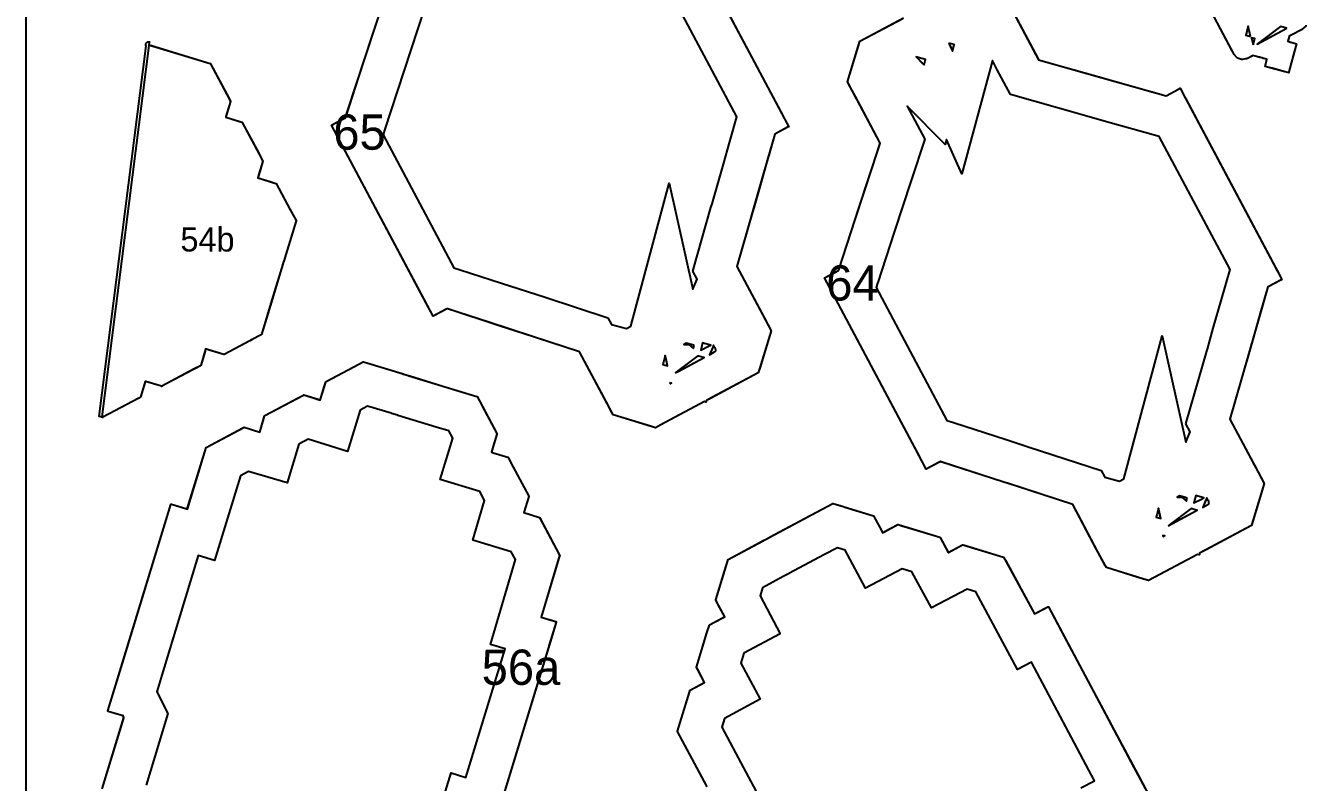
# Model space of a CAD drawing. Header units: millimetres. Extents: x 0 to 500, y 0 to 700.
# Drawn here: x 0 to 219.6, y 314.9 to 443.7 of the extents above; entities that cross this region are included whole.
import ezdxf
from ezdxf.enums import TextEntityAlignment as Align

# ---------------------------------------------------------------- set-up
doc = ezdxf.new("R2010")
doc.units = ezdxf.units.MM
for name, color, linetype in [('CORTE', 1, 'Continuous'), ('GRABADO', 5, 'Continuous'), ('HOJA', 8, 'Continuous')]:
    doc.layers.add(name, color=color, linetype=linetype)

msp = doc.modelspace()

# ---------------------------------------------------------------- linework, layer by layer
at = {"layer": 'CORTE'}
for points in [[(113.42, 457.55), (129.08, 428.16), (129.31, 427.73), (129.97, 426.49), (129.78, 426.39), (129.78, 426.39), (127.61, 425.23), (127.57, 425.21), (126.41, 421.14), (125.02, 416.28), (124, 412.7), (123.9, 412.36), (121.13, 402.68), (124.64, 396.1), (125.53, 394.43), (126.96, 391.75), (125.03, 385.39), (124.78, 384.58), (116.89, 380.38), (115.94, 379.87), (115.91, 379.75), (115.87, 379.6), (115.59, 379.68), (108.19, 375.74), (108.19, 375.74), (107.24, 375.23), (106.42, 375.48), (100.07, 377.42), (99.87, 377.79), (98.64, 380.1), (95.19, 386.57), (94.33, 388.19), (84.75, 391.29), (80.83, 392.56), (71.89, 395.46), (71.8, 395.49), (71.62, 395.4), (69.4, 394.21), (67.9, 397.02), (52.06, 426.75), (53, 427.25), (54.46, 428.03), (54.46, 428.03), (54.49, 428.12), (57.3, 436.72), (60.17, 445.51)], [(69.13, 450.37), (65.59, 439.56), (63.34, 432.67), (61.13, 425.92), (60.87, 425.11), (72.92, 402.48), (74.02, 402.13), (81.03, 399.86), (88.45, 397.45), (99.17, 393.98), (99.79, 392.83), (102.32, 392.15), (103.04, 392.53), (109.59, 416.86), (113.61, 398.81), (114.34, 400.54), (113.62, 401.89), (113.62, 401.89), (116.72, 412.73), (116.91, 413.37), (118.84, 420.13), (119.93, 423.95), (121.14, 428.18), (109.08, 450.8)], [(218.07, 443.78), (218.03, 443.63), (217.53, 443.17), (217.43, 443.07), (215.56, 442.08), (215.21, 441.9), (215.19, 441.8), (214.98, 441.04), (214.98, 441.03), (215.47, 440.89), (215.91, 440.78), (216.47, 440.63), (216.08, 439.16), (215.18, 435.82), (215.16, 435.77), (215.14, 435.68), (214.99, 435.72), (214.5, 435.85), (212.32, 436.44), (211.1, 436.76), (211.34, 437.66), (211.42, 437.97), (210.8, 438.13), (210.54, 438.2), (210.14, 438.31), (209.04, 438.61), (209.04, 438.61), (208.91, 438.53), (208.09, 438.1), (207.95, 438.07), (207.26, 437.91), (207.1, 437.95), (206.42, 438.16), (206.31, 438.28), (205.84, 438.79), (205.67, 439.11), (205.33, 439.73), (201.51, 446.9)], [(168.42, 445.58), (172.44, 438.04), (172.52, 437.89), (183.35, 434.83), (183.76, 434.71), (194.23, 431.75), (196.33, 432.87), (196.63, 433.03), (197.56, 431.29), (197.56, 431.29), (197.58, 431.24), (212.89, 402.51), (213.17, 401.99), (213.97, 400.49), (213.75, 400.37), (213.75, 400.37), (211.63, 399.24), (211.57, 399.21), (210.15, 394.25), (208.47, 388.34), (208.35, 387.96), (208.34, 387.92), (205.13, 376.68), (209.2, 369.04), (209.3, 368.86), (210.96, 365.75), (209.06, 359.52), (208.78, 358.58), (201.05, 354.46), (199.94, 353.87), (199.91, 353.76), (199.87, 353.6), (199.59, 353.68), (199.59, 353.68), (192.33, 349.82), (191.24, 349.23), (190.29, 349.52), (184.07, 351.42), (183.84, 351.85), (182.41, 354.53), (178.41, 362.04), (178.33, 362.19), (167.21, 365.79), (166.78, 365.93), (155.91, 369.45), (155.8, 369.49), (155.58, 369.38), (153.4, 368.21), (151.58, 371.62), (136.06, 400.75), (137.18, 401.35), (138.46, 402.03), (138.46, 402.04), (138.5, 402.15), (141.92, 412.61), (145.41, 423.28), (145.55, 423.71), (141.62, 431.08), (141.53, 431.26), (140.2, 433.75), (139.98, 434.15), (141.81, 440.14), (142.08, 441.05), (149.38, 444.94)], [(13, 313.77), (16.62, 325.64), (16.71, 325.92), (16.58, 326.18), (15.97, 326.36), (14.05, 326.95), (14.04, 326.95), (14.03, 326.95), (14.03, 326.96), (14.02, 326.96), (14.02, 326.97), (14.01, 326.97), (14.01, 326.98), (14, 326.98), (14, 326.99), (14, 327), (13.99, 327.01), (13.99, 327.02), (14, 327.03), (16.66, 335.79), (24.7, 362.17), (24.7, 362.17), (24.71, 362.18), (24.71, 362.19), (24.72, 362.19), (24.72, 362.2), (24.73, 362.2), (24.73, 362.21), (24.74, 362.21), (24.75, 362.21), (24.75, 362.22), (24.76, 362.22), (24.77, 362.22), (24.77, 362.22), (24.78, 362.22), (24.79, 362.22), (24.8, 362.22), (27.29, 361.46), (27.52, 361.39), (27.57, 361.58), (30.7, 371.85), (30.71, 371.86), (30.71, 371.86), (30.71, 371.87), (30.71, 371.87), (30.72, 371.88), (30.73, 371.89), (30.74, 371.89), (36.97, 375.21), (37.14, 375.3), (37.14, 375.3), (37.15, 375.31), (37.16, 375.31), (37.17, 375.31), (37.18, 375.31), (37.19, 375.31), (37.19, 375.31), (39.85, 374.5), (40.55, 376.8), (40.69, 377.26), (40.69, 377.26), (40.7, 377.27), (40.7, 377.28), (40.71, 377.29), (40.72, 377.3), (40.72, 377.3), (40.73, 377.3), (46.25, 380.24), (47.31, 380.81), (47.31, 380.81), (47.32, 380.81), (47.33, 380.82), (47.34, 380.82), (47.34, 380.82), (47.35, 380.82), (47.36, 380.82), (49.78, 380.08), (50.17, 379.96), (50.85, 382.2), (51.11, 383.05), (51.11, 383.06), (51.11, 383.07), (51.12, 383.07), (51.13, 383.08), (51.14, 383.09), (51.14, 383.09), (51.14, 383.1), (55.75, 385.55), (57.45, 386.46), (57.46, 386.46), (57.47, 386.47), (57.48, 386.47), (57.5, 386.47), (57.51, 386.47), (57.51, 386.46), (64.11, 384.45), (64.17, 384.43), (65.17, 384.13), (65.25, 384.1), (71.62, 382.16), (76.84, 380.57), (76.85, 380.57), (76.86, 380.57), (76.86, 380.56), (76.87, 380.56), (76.88, 380.55), (76.88, 380.55), (76.89, 380.54), (77.67, 379.07), (77.8, 378.83), (80.25, 374.23), (80.25, 374.22), (80.26, 374.21), (80.26, 374.2), (80.26, 374.19), (80.26, 374.18), (80.26, 374.18), (80.26, 374.17), (79.45, 371.51), (79.31, 371.08), (79.51, 371.02), (79.64, 370.98), (82.11, 370.22), (82.12, 370.22), (82.13, 370.22), (82.13, 370.21), (82.14, 370.21), (82.15, 370.2), (82.15, 370.2), (82.16, 370.19), (82.16, 370.19), (82.56, 369.43), (82.57, 369.42), (82.65, 369.26), (85.67, 363.61), (85.67, 363.6), (85.67, 363.59), (85.67, 363.58), (85.67, 363.58), (85.68, 363.57), (85.67, 363.56), (85.67, 363.56), (85.67, 363.55), (84.83, 360.79), (87.49, 359.98), (87.49, 359.98), (87.5, 359.97), (87.51, 359.97), (87.51, 359.97), (87.52, 359.96), (87.52, 359.95), (87.53, 359.95), (87.53, 359.94), (87.6, 359.81), (87.6, 359.81), (90.94, 353.55), (90.94, 353.55), (90.94, 353.54), (90.94, 353.53), (90.95, 353.52), (90.95, 353.52), (90.95, 353.51), (90.95, 353.5), (90.95, 353.5), (90.95, 353.49), (90.94, 353.47), (90.92, 353.4), (90.91, 353.36), (90.87, 353.23), (87.82, 343.01), (89.69, 342.44), (90.31, 342.25), (90.31, 342.25), (90.32, 342.25), (90.33, 342.24), (90.33, 342.24), (90.34, 342.23), (90.34, 342.23), (90.35, 342.22), (90.35, 342.22), (90.35, 342.21), (90.36, 342.2), (90.36, 342.19), (90.36, 342.19), (90.36, 342.18), (90.36, 342.17), (90.36, 342.17), (90.36, 342.16), (89.02, 337.78), (88.98, 337.64), (81.21, 312.16)], [(67.38, 300.13), (72.45, 316.47), (74.97, 315.7), (81.64, 337.57), (79.14, 338.34), (83.41, 352.78), (82.69, 354.12), (76.14, 356.12), (78.14, 362.85), (77.33, 364.36), (70.58, 366.42), (72.72, 373.47), (72.72, 373.47), (72.06, 374.71), (69.92, 375.36), (63.4, 377.35), (63.32, 377.38), (62.3, 377.69), (62.24, 377.71), (58.2, 378.92), (56.96, 378.25), (54.82, 371.22), (48.08, 373.28), (46.54, 372.46), (44.53, 365.83), (37.91, 367.77), (36.56, 367.05), (32.17, 352.65), (29.38, 353.5), (23.17, 333.13), (22.33, 330.29), (24.22, 326.59), (20.52, 314.38)], [(115.96, 314.3), (111.03, 323.54), (111.03, 323.55), (111.03, 323.55), (111.03, 323.56), (111.02, 323.56), (111.02, 323.57), (111.03, 323.59), (111.03, 323.59), (113.04, 330.19), (113.14, 330.53), (113.14, 330.54), (113.15, 330.55), (113.15, 330.55), (113.16, 330.56), (113.17, 330.57), (113.17, 330.57), (113.18, 330.57), (115.57, 331.85), (115.63, 331.88), (114.52, 333.95), (114.27, 334.43), (114.27, 334.43), (114.26, 334.44), (114.26, 334.45), (114.26, 334.46), (114.26, 334.47), (114.26, 334.48), (114.26, 334.48), (116.04, 340.32), (116.44, 341.62), (116.44, 341.62), (116.44, 341.63), (116.45, 341.64), (116.45, 341.64), (116.46, 341.65), (116.46, 341.65), (116.47, 341.66), (118.64, 342.82), (119.06, 343.04), (117.99, 345.05), (117.54, 345.89), (117.54, 345.9), (117.53, 345.91), (117.53, 345.91), (117.53, 345.93), (117.53, 345.94), (117.53, 345.94), (117.53, 345.95), (119.02, 350.82), (119.62, 352.79), (119.62, 352.8), (119.63, 352.8), (119.63, 352.81), (119.64, 352.82), (119.65, 352.83), (119.65, 352.83), (125.59, 356), (125.65, 356.03), (126.55, 356.51), (126.62, 356.54), (132.35, 359.6), (137.49, 362.33), (137.5, 362.34), (137.5, 362.34), (137.51, 362.34), (137.52, 362.34), (137.53, 362.34), (137.53, 362.34), (137.54, 362.34), (139.24, 361.83), (139.52, 361.74), (144.39, 360.26), (144.39, 360.26), (144.4, 360.25), (144.41, 360.24), (144.42, 360.24), (144.42, 360.23), (144.43, 360.23), (144.43, 360.22), (145.7, 357.83), (145.95, 357.37), (146.16, 357.48), (146.3, 357.55), (148.53, 358.74), (148.54, 358.75), (148.55, 358.75), (148.56, 358.75), (148.56, 358.75), (148.57, 358.75), (148.58, 358.75), (148.59, 358.75), (148.59, 358.75), (149.51, 358.47), (149.53, 358.46), (149.72, 358.41), (155.73, 356.58), (155.73, 356.58), (155.74, 356.57), (155.75, 356.57), (155.75, 356.56), (155.76, 356.56), (155.76, 356.55), (155.76, 356.55), (155.77, 356.54), (157.1, 354.04), (157.13, 353.99), (157.17, 354.01), (159.58, 355.3), (159.58, 355.3), (159.59, 355.3), (159.6, 355.31), (159.6, 355.31), (159.61, 355.31), (159.62, 355.31), (159.63, 355.31), (159.63, 355.3), (159.91, 355.22), (159.91, 355.22), (166.55, 353.2), (166.57, 353.19), (166.57, 353.19), (166.58, 353.19), (166.59, 353.18), (166.59, 353.18), (166.6, 353.17), (166.6, 353.17), (166.61, 353.16), (166.61, 353.16), (166.63, 353.12), (166.69, 353), (166.74, 352.92), (166.86, 352.7), (171.81, 343.54), (173.49, 344.43), (174.11, 344.76), (174.11, 344.76), (174.12, 344.76), (174.13, 344.77), (174.13, 344.77), (174.14, 344.77), (174.15, 344.77), (174.16, 344.77), (174.16, 344.76), (174.17, 344.76), (174.18, 344.76), (174.18, 344.75), (174.19, 344.75), (174.2, 344.75), (174.2, 344.74), (174.2, 344.73), (174.21, 344.73), (176.52, 340.39), (176.59, 340.25), (188.77, 317.39), (189.5, 316.03), (191.48, 312.32)], [(179.71, 313.9), (182.04, 315.14), (171.29, 335.32), (168.96, 334.09), (161.81, 347.32), (160.34, 347.77), (154.29, 344.55), (150.94, 350.72), (149.3, 351.22), (143.06, 347.9), (139.6, 354.4), (138.25, 354.81), (135.96, 353.59), (130.09, 350.46), (130.02, 350.42), (129.04, 349.9), (125.48, 347.99), (125.07, 346.64), (128.53, 340.15), (122.3, 336.84), (121.8, 335.17), (125.07, 329.04), (119.01, 325.75), (118.57, 324.28), (122.28, 317.31), (125.64, 311)]]:
    msp.add_lwpolyline(points, dxfattribs=at)
for points in [[(208.6, 441.85), (208.21, 443.59), (207.8, 442.07), (208.6, 441.85)], [(209.07, 440.42), (209.35, 441.49), (208.8, 441.64), (209.07, 440.42)], [(214.8, 443.25), (213.75, 443.53), (209.77, 440.57), (214.8, 443.25)], [(21, 440.33), (20.94, 440.45), (21.09, 440.4), (21.09, 440.4), (21.1, 440.4), (21.65, 440.23), (31.42, 437.26), (31.42, 437.25), (31.43, 437.25), (31.43, 437.25), (31.44, 437.24), (31.45, 437.24), (31.46, 437.23), (31.46, 437.22), (34.62, 431.29), (34.87, 430.82), (34.87, 430.82), (34.87, 430.81), (34.88, 430.8), (34.88, 430.79), (34.88, 430.78), (34.87, 430.77), (34.87, 430.77), (34.1, 428.24), (34.06, 428.11), (36.25, 427.44), (36.82, 427.27), (36.83, 427.27), (36.84, 427.26), (36.85, 427.26), (36.86, 427.25), (36.86, 427.24), (36.87, 427.24), (36.87, 427.23), (39.67, 421.98), (40.38, 420.65), (40.38, 420.65), (40.38, 420.64), (40.38, 420.63), (40.38, 420.62), (40.38, 420.62), (40.38, 420.61), (40.38, 420.6), (39.68, 418.3), (39.53, 417.79), (41.65, 417.15), (42.62, 416.85), (42.62, 416.85), (42.63, 416.84), (42.64, 416.84), (42.65, 416.83), (42.66, 416.82), (42.66, 416.82), (42.66, 416.82), (45, 412.43), (46.03, 410.5), (46.03, 410.5), (46.03, 410.49), (46.03, 410.48), (46.03, 410.46), (46.03, 410.45), (46.03, 410.45), (44.12, 404.17), (44.1, 404.11), (43.81, 403.16), (43.79, 403.08), (41.94, 397.03), (40.14, 391.12), (40.14, 391.11), (40.13, 391.1), (40.13, 391.1), (40.13, 391.09), (40.12, 391.08), (40.11, 391.08), (40.11, 391.07), (38.45, 390.19), (38.17, 390.04), (33.79, 387.71), (33.79, 387.71), (33.78, 387.7), (33.77, 387.7), (33.76, 387.7), (33.75, 387.7), (33.74, 387.7), (33.74, 387.7), (31.21, 388.47), (30.64, 388.65), (30.56, 388.38), (30.51, 388.22), (29.79, 385.84), (29.79, 385.84), (29.78, 385.83), (29.78, 385.82), (29.78, 385.82), (29.77, 385.81), (29.76, 385.8), (29.76, 385.8), (29.76, 385.8), (28.81, 385.3), (28.79, 385.28), (28.59, 385.18), (23.17, 382.29), (23.17, 382.29), (23.16, 382.29), (23.15, 382.29), (23.15, 382.28), (23.14, 382.28), (23.13, 382.28), (23.13, 382.29), (23.12, 382.29), (20.46, 383.1), (20.36, 383.13), (20.33, 383.03), (19.55, 380.47), (19.54, 380.47), (19.54, 380.46), (19.54, 380.45), (19.53, 380.45), (19.53, 380.44), (19.52, 380.44), (19.51, 380.43), (19.51, 380.43), (19.13, 380.23), (19.13, 380.23), (13.13, 377.03), (13.11, 377.02), (13.11, 377.02), (13.1, 377.01), (13.09, 377.01), (13.09, 377.01), (13.08, 377.01), (13.07, 377.01), (13.06, 377.01), (13.05, 377.02), (13.04, 377.02), (13.03, 377.03), (13.03, 377.03), (13.02, 377.03), (13.02, 377.04), (13.02, 377.04), (13.01, 377.05), (13.01, 377.06), (13.01, 377.07), (13, 377.08), (13, 377.08), (13, 377.09), (13, 377.09), (21, 440.33)], [(157.24, 440.73), (157.66, 439.79), (157.84, 439.38), (158.06, 440.19), (158.14, 440.49), (157.24, 440.73)], [(197.62, 375.89), (201.17, 388.28), (201.27, 388.63), (202.29, 392.2), (203.68, 397.06), (205.14, 402.18), (193.08, 424.8), (183.71, 427.45), (179.94, 428.52), (167.74, 431.97), (165.49, 436.19), (164.65, 437.77), (159.45, 418.46), (156.86, 424.32), (156.63, 423.46), (150.13, 430), (153.13, 424.37), (150.83, 417.33), (147.95, 408.55), (145.14, 399.95), (145.11, 399.86), (144.87, 399.11), (156.92, 376.48), (158.05, 376.12), (166.99, 373.22), (170.91, 371.95), (183.17, 367.98), (183.79, 366.83), (186.32, 366.15), (187.04, 366.53), (193.59, 390.86), (197.61, 372.81), (198.34, 374.54), (197.62, 375.89)], [(153.21, 437.69), (153.27, 437.94), (152.65, 438.11), (152.39, 438.17), (151.68, 438.37), (152.77, 437.27), (153.03, 437.02), (153.21, 437.69)], [(113.85, 389.27), (113.55, 389.35), (112.5, 389.64), (112.11, 389.43), (112.95, 389.42), (113.71, 388.76), (113.73, 388.82), (113.85, 389.27)], [(115.63, 389.59), (115.3, 389.68), (115.03, 388.68), (114.97, 388.47), (116.27, 389.1), (116.69, 389.31), (115.63, 389.59)], [(117.01, 388.94), (116.48, 387.68), (116.56, 387.73), (117.34, 388.15), (117.39, 388.19), (117.54, 388.32), (117.54, 388.34), (117.56, 388.4), (117.55, 388.46), (117.5, 388.66), (117.4, 388.85), (117.16, 389.29), (117.01, 388.94)], [(109.09, 386.85), (108.94, 387.52), (108.64, 386.41), (108.53, 385.99), (109.33, 385.78), (109.09, 386.85)], [(110.62, 384.56), (111.31, 384.93), (115.53, 387.18), (115.22, 387.26), (114.49, 387.46), (110.62, 384.56)], [(109.68, 382.91), (109.8, 382.71), (109.85, 382.74), (110.01, 382.83), (109.68, 382.91)], [(197.85, 363.27), (197.54, 363.36), (196.5, 363.64), (196.11, 363.43), (196.95, 363.42), (197.71, 362.76), (197.73, 362.83), (197.85, 363.27)], [(199.65, 363.59), (199.3, 363.68), (199.03, 362.69), (198.97, 362.47), (200.25, 363.09), (200.69, 363.31), (199.65, 363.59)], [(201, 362.92), (200.48, 361.68), (200.58, 361.74), (201.34, 362.15), (201.39, 362.19), (201.54, 362.32), (201.54, 362.34), (201.56, 362.4), (201.55, 362.46), (201.5, 362.66), (201.39, 362.86), (201.16, 363.29), (201, 362.92)], [(193.1, 360.8), (192.94, 361.52), (192.65, 360.43), (192.53, 359.99), (193.33, 359.78), (193.1, 360.8)], [(194.62, 358.56), (195.38, 358.97), (199.53, 361.18), (199.2, 361.27), (198.49, 361.46), (194.62, 358.56)], [(194, 356.83), (193.68, 356.91), (193.8, 356.71), (193.85, 356.74), (194.01, 356.83), (194, 356.83)]]:
    msp.add_lwpolyline(points, close=True, dxfattribs=at)
at = {"layer": 'GRABADO'}
for points in [[(113.26, 457.85), (129.26, 427.82), (129.44, 427.48), (129.97, 426.49), (129.8, 426.4), (129.8, 426.4), (127.6, 425.23), (127.57, 425.21), (126.66, 422.02), (125.57, 418.21), (123.64, 411.45), (123.45, 410.8), (121.13, 402.68), (124.07, 397.16), (125.76, 394.01), (126.96, 391.75), (124.99, 385.27), (124.78, 384.58), (116.74, 380.29), (115.94, 379.87), (115.91, 379.75), (115.87, 379.6), (115.59, 379.68), (108.04, 375.66), (108.04, 375.66), (107.24, 375.23), (106.55, 375.44), (100.07, 377.42), (99.9, 377.73), (98.86, 379.68), (95.97, 385.11), (94.33, 388.19), (86.29, 390.79), (78.88, 393.2), (71.86, 395.47), (71.8, 395.49), (71.67, 395.42), (69.4, 394.21), (68.22, 396.43), (52.06, 426.75), (52.81, 427.15), (54.46, 428.03), (54.48, 428.1), (56.69, 434.84), (58.94, 441.73), (61.55, 449.71)], [(168.21, 445.98), (171.67, 439.48), (172.52, 437.89), (181.84, 435.25), (185.62, 434.19), (194.23, 431.75), (196.37, 432.89), (196.63, 433.03), (197.4, 431.59), (197.42, 431.55), (213.08, 402.16), (213.31, 401.73), (213.97, 400.49), (213.78, 400.39), (213.78, 400.39), (211.61, 399.23), (211.57, 399.21), (210.41, 395.14), (209.02, 390.28), (208, 386.7), (207.9, 386.36), (205.13, 376.68), (208.64, 370.1), (209.53, 368.43), (210.96, 365.75), (209.03, 359.39), (208.78, 358.58), (200.89, 354.38), (199.94, 353.87), (199.91, 353.75), (199.87, 353.6), (199.59, 353.68), (192.19, 349.74), (192.19, 349.74), (191.24, 349.23), (190.42, 349.48), (184.07, 351.42), (183.87, 351.79), (182.64, 354.1), (179.19, 360.57), (178.33, 362.19), (168.75, 365.29), (164.83, 366.56), (155.89, 369.46), (155.8, 369.49), (155.62, 369.4), (153.4, 368.21), (151.9, 371.02), (136.06, 400.75), (137, 401.25), (138.46, 402.03), (138.46, 402.03), (138.49, 402.12), (141.3, 410.72), (144.17, 419.51), (145.55, 423.71), (142.16, 430.06), (141.31, 431.65), (140.17, 433.8), (139.98, 434.15), (141.84, 440.27), (142.08, 441.05), (149.53, 445.02)], [(218.06, 443.74), (218.03, 443.63), (217.5, 443.14), (217.43, 443.07), (215.43, 442.01), (215.21, 441.9), (215.2, 441.85), (214.98, 441.03), (214.98, 441.03), (215.41, 440.91), (215.87, 440.79), (216.47, 440.63), (216.14, 439.39), (215.17, 435.81), (215.16, 435.76), (215.14, 435.68), (215, 435.71), (214.48, 435.85), (212.14, 436.48), (211.1, 436.76), (211.36, 437.72), (211.42, 437.97), (210.75, 438.15), (210.54, 438.2), (210.22, 438.29), (209.04, 438.61), (208.96, 438.56), (208.09, 438.1), (208, 438.08), (208, 438.08), (207.26, 437.91), (207.15, 437.94), (206.42, 438.16), (206.35, 438.24), (205.84, 438.79), (205.72, 439), (205.51, 439.4), (203.05, 444.01)], [(13, 313.77), (16.71, 325.92), (16.58, 326.18), (16.02, 326.35), (14.05, 326.95), (14.04, 326.95), (14.03, 326.95), (14.03, 326.96), (14.02, 326.96), (14.02, 326.97), (14.01, 326.97), (14.01, 326.98), (14, 326.98), (14, 326.99), (14, 327), (13.99, 327.01), (13.99, 327.02), (14, 327.03), (16.47, 335.15), (24.7, 362.17), (24.7, 362.17), (24.71, 362.18), (24.71, 362.19), (24.72, 362.19), (24.72, 362.2), (24.73, 362.2), (24.73, 362.21), (24.74, 362.21), (24.75, 362.21), (24.75, 362.22), (24.76, 362.22), (24.77, 362.22), (24.77, 362.22), (24.78, 362.22), (24.79, 362.22), (24.8, 362.22), (27.35, 361.44), (27.52, 361.39), (30.7, 371.85), (30.71, 371.86), (30.71, 371.86), (30.71, 371.87), (30.71, 371.87), (30.72, 371.88), (30.73, 371.89), (30.74, 371.89), (37.13, 375.3), (37.14, 375.3), (37.14, 375.3), (37.15, 375.31), (37.16, 375.31), (37.17, 375.31), (37.18, 375.31), (37.19, 375.31), (37.19, 375.31), (39.85, 374.5), (40.57, 376.86), (40.69, 377.26), (40.69, 377.26), (40.7, 377.27), (40.7, 377.28), (40.71, 377.29), (40.72, 377.3), (40.72, 377.3), (40.73, 377.3), (46.38, 380.32), (47.31, 380.81), (47.31, 380.81), (47.32, 380.81), (47.33, 380.82), (47.34, 380.82), (47.34, 380.82), (47.35, 380.82), (47.36, 380.82), (49.83, 380.06), (50.17, 379.96), (50.87, 382.25), (51.11, 383.05), (51.11, 383.06), (51.11, 383.07), (51.12, 383.07), (51.13, 383.08), (51.14, 383.09), (51.14, 383.09), (51.14, 383.1), (55.86, 385.61), (57.45, 386.46), (57.46, 386.46), (57.47, 386.47), (57.48, 386.47), (57.5, 386.47), (57.51, 386.47), (57.51, 386.46), (64.27, 384.4), (64.34, 384.38), (65.36, 384.07), (65.44, 384.05), (71.96, 382.06), (76.84, 380.57), (76.85, 380.57), (76.86, 380.57), (76.86, 380.56), (76.87, 380.56), (76.88, 380.55), (76.88, 380.55), (76.89, 380.54), (77.62, 379.17), (77.74, 378.94), (80.25, 374.23), (80.25, 374.22), (80.26, 374.21), (80.26, 374.2), (80.26, 374.19), (80.26, 374.18), (80.26, 374.18), (80.26, 374.17), (79.43, 371.45), (79.31, 371.08), (79.48, 371.03), (79.59, 370.99), (82.11, 370.22), (82.12, 370.22), (82.13, 370.22), (82.13, 370.21), (82.14, 370.21), (82.15, 370.2), (82.15, 370.2), (82.16, 370.19), (82.16, 370.19), (82.51, 369.53), (82.52, 369.51), (82.59, 369.38), (85.67, 363.61), (85.67, 363.6), (85.67, 363.59), (85.67, 363.58), (85.67, 363.58), (85.68, 363.57), (85.67, 363.56), (85.67, 363.56), (85.67, 363.55), (84.83, 360.79), (87.49, 359.98), (87.49, 359.98), (87.49, 359.98), (87.5, 359.97), (87.51, 359.97), (87.51, 359.97), (87.52, 359.96), (87.52, 359.95), (87.53, 359.95), (87.53, 359.94), (87.53, 359.94), (90.94, 353.55), (90.94, 353.55), (90.94, 353.54), (90.94, 353.54), (90.94, 353.54), (90.94, 353.53), (90.95, 353.53), (90.95, 353.52), (90.95, 353.52), (90.95, 353.52), (90.95, 353.51), (90.95, 353.51), (90.95, 353.51), (90.95, 353.51), (90.95, 353.5), (90.95, 353.5), (90.95, 353.5), (90.95, 353.5), (90.95, 353.5), (90.95, 353.49), (90.94, 353.49), (90.94, 353.48), (90.94, 353.48), (90.94, 353.47), (87.82, 343.01), (89.73, 342.43), (90.31, 342.25), (90.31, 342.25), (90.32, 342.25), (90.33, 342.24), (90.33, 342.24), (90.34, 342.23), (90.34, 342.23), (90.35, 342.22), (90.35, 342.22), (90.35, 342.21), (90.36, 342.2), (90.36, 342.19), (90.36, 342.19), (90.36, 342.18), (90.36, 342.17), (90.36, 342.17), (90.36, 342.16), (89.12, 338.1), (89.08, 337.97), (81.1, 311.78)], [(116.08, 314.07), (111.03, 323.54), (111.03, 323.55), (111.03, 323.55), (111.03, 323.56), (111.02, 323.56), (111.02, 323.57), (111.03, 323.59), (111.03, 323.59), (113.09, 330.36), (113.14, 330.53), (113.14, 330.54), (113.15, 330.55), (113.15, 330.55), (113.16, 330.56), (113.17, 330.57), (113.17, 330.57), (113.18, 330.57), (115.63, 331.88), (114.49, 334.01), (114.27, 334.43), (114.27, 334.43), (114.26, 334.44), (114.26, 334.45), (114.26, 334.46), (114.26, 334.47), (114.26, 334.48), (114.26, 334.48), (116.09, 340.47), (116.44, 341.62), (116.44, 341.62), (116.44, 341.63), (116.45, 341.64), (116.45, 341.64), (116.46, 341.65), (116.46, 341.65), (116.47, 341.66), (118.7, 342.85), (119.06, 343.04), (117.96, 345.1), (117.54, 345.89), (117.54, 345.9), (117.53, 345.91), (117.53, 345.91), (117.53, 345.93), (117.53, 345.94), (117.53, 345.94), (117.53, 345.95), (119.05, 350.94), (119.62, 352.79), (119.62, 352.8), (119.63, 352.8), (119.63, 352.81), (119.64, 352.82), (119.65, 352.83), (119.65, 352.83), (125.74, 356.07), (125.8, 356.11), (126.72, 356.6), (126.8, 356.64), (132.67, 359.77), (137.49, 362.33), (137.5, 362.34), (137.5, 362.34), (137.51, 362.34), (137.52, 362.34), (137.53, 362.34), (137.53, 362.34), (137.54, 362.34), (139.13, 361.86), (139.4, 361.78), (144.39, 360.26), (144.39, 360.26), (144.4, 360.25), (144.41, 360.24), (144.42, 360.24), (144.42, 360.23), (144.43, 360.23), (144.43, 360.22), (145.74, 357.77), (145.95, 357.37), (146.13, 357.46), (146.25, 357.53), (148.53, 358.74), (148.54, 358.75), (148.55, 358.75), (148.56, 358.75), (148.56, 358.75), (148.57, 358.75), (148.58, 358.75), (148.59, 358.75), (148.59, 358.75), (149.41, 358.5), (149.43, 358.5), (149.6, 358.44), (155.73, 356.58), (155.73, 356.58), (155.74, 356.57), (155.75, 356.57), (155.75, 356.56), (155.76, 356.56), (155.76, 356.55), (155.76, 356.55), (155.77, 356.54), (157.13, 353.99), (159.58, 355.3), (159.58, 355.3), (159.58, 355.3), (159.59, 355.3), (159.6, 355.31), (159.6, 355.31), (159.61, 355.31), (159.62, 355.31), (159.63, 355.31), (159.63, 355.3), (159.78, 355.26), (159.78, 355.26), (166.56, 353.19), (166.57, 353.19), (166.57, 353.19), (166.57, 353.19), (166.58, 353.19), (166.58, 353.19), (166.59, 353.18), (166.59, 353.18), (166.59, 353.18), (166.59, 353.18), (166.59, 353.18), (166.6, 353.17), (166.6, 353.17), (166.6, 353.17), (166.6, 353.17), (166.6, 353.17), (166.6, 353.17), (166.6, 353.17), (166.6, 353.17), (166.61, 353.16), (166.61, 353.15), (166.62, 353.14), (166.65, 353.08), (166.68, 353.03), (166.74, 352.92), (171.81, 343.54), (173.54, 344.45), (174.11, 344.76), (174.11, 344.76), (174.12, 344.76), (174.13, 344.77), (174.13, 344.77), (174.14, 344.77), (174.15, 344.77), (174.16, 344.77), (174.16, 344.76), (174.17, 344.76), (174.18, 344.76), (174.18, 344.75), (174.19, 344.75), (174.2, 344.75), (174.2, 344.74), (174.2, 344.73), (174.21, 344.73), (176.36, 340.68), (176.43, 340.56), (188.96, 317.05), (189.63, 315.78), (191.48, 312.32)]]:
    msp.add_lwpolyline(points, dxfattribs=at)
for points in [[(208.6, 441.85), (208.21, 443.59), (207.8, 442.07), (208.6, 441.85)], [(209.07, 440.42), (209.35, 441.49), (208.8, 441.64), (209.07, 440.42)], [(214.8, 443.25), (213.75, 443.53), (209.83, 440.6), (214.8, 443.25)], [(31.42, 437.26), (31.42, 437.25), (31.43, 437.25), (31.43, 437.25), (31.44, 437.24), (31.45, 437.24), (31.46, 437.23), (31.46, 437.22), (34.7, 431.14), (34.87, 430.82), (34.87, 430.82), (34.87, 430.81), (34.88, 430.8), (34.88, 430.79), (34.88, 430.78), (34.87, 430.77), (34.87, 430.77), (34.08, 428.17), (34.06, 428.11), (36.31, 427.43), (36.82, 427.27), (36.83, 427.27), (36.84, 427.26), (36.85, 427.26), (36.86, 427.25), (36.86, 427.24), (36.87, 427.24), (36.87, 427.23), (39.74, 421.84), (40.38, 420.65), (40.38, 420.65), (40.38, 420.64), (40.38, 420.63), (40.38, 420.62), (40.38, 420.62), (40.38, 420.61), (40.38, 420.6), (39.66, 418.24), (39.53, 417.79), (41.71, 417.13), (42.62, 416.85), (42.62, 416.85), (42.63, 416.84), (42.64, 416.84), (42.65, 416.83), (42.66, 416.82), (42.66, 416.82), (42.66, 416.82), (45.06, 412.32), (46.03, 410.5), (46.03, 410.5), (46.03, 410.49), (46.03, 410.48), (46.03, 410.46), (46.03, 410.45), (46.03, 410.45), (44.07, 404.01), (44.05, 403.95), (43.75, 402.97), (43.73, 402.9), (41.84, 396.68), (40.14, 391.12), (40.14, 391.11), (40.13, 391.1), (40.13, 391.1), (40.13, 391.09), (40.12, 391.08), (40.11, 391.08), (40.11, 391.07), (38.55, 390.24), (38.29, 390.1), (33.79, 387.71), (33.79, 387.71), (33.78, 387.7), (33.77, 387.7), (33.76, 387.7), (33.75, 387.7), (33.74, 387.7), (33.74, 387.7), (31.15, 388.49), (30.64, 388.65), (30.57, 388.41), (30.53, 388.27), (29.79, 385.84), (29.79, 385.84), (29.78, 385.83), (29.78, 385.82), (29.78, 385.82), (29.77, 385.81), (29.76, 385.8), (29.76, 385.8), (29.76, 385.8), (28.9, 385.35), (28.89, 385.34), (28.71, 385.24), (23.17, 382.29), (23.17, 382.29), (23.16, 382.29), (23.15, 382.29), (23.15, 382.28), (23.14, 382.28), (23.13, 382.28), (23.13, 382.29), (23.12, 382.29), (20.4, 383.11), (20.36, 383.13), (20.34, 383.09), (19.55, 380.47), (19.54, 380.47), (19.54, 380.46), (19.54, 380.45), (19.53, 380.45), (19.53, 380.44), (19.52, 380.44), (19.51, 380.43), (19.51, 380.43), (19.26, 380.29), (19.25, 380.29), (13.13, 377.03), (13.11, 377.02), (13.11, 377.02), (13.11, 377.02), (13.11, 377.02), (13.1, 377.01), (13.09, 377.01), (13.09, 377.01), (13.09, 377.01), (13.09, 377.01), (13.08, 377.01), (13.08, 377.01), (13.08, 377.01), (13.08, 377.01), (13.07, 377.01), (13.07, 377.01), (13.07, 377.01), (13.07, 377.01), (13.07, 377.01), (13.06, 377.01), (13.06, 377.02), (13.02, 377.03), (12.89, 377.06), (12.8, 377.09), (12.56, 377.16), (12.51, 377.18), (20.48, 440.25), (20.47, 440.27), (20.46, 440.31), (20.44, 440.36), (20.44, 440.41), (20.44, 440.46), (20.44, 440.51), (20.45, 440.55), (20.46, 440.6), (20.48, 440.65), (20.5, 440.69), (20.52, 440.73), (20.55, 440.77), (20.59, 440.81), (20.62, 440.84), (20.66, 440.87), (20.7, 440.89), (20.75, 440.91), (20.79, 440.93), (20.84, 440.94), (20.89, 440.95), (20.94, 440.95), (20.99, 440.95), (21.04, 440.94), (21.08, 440.93), (21.1, 440.92), (21.04, 440.73), (20.97, 440.51), (20.95, 440.44), (21.4, 440.31), (31.42, 437.26)], [(157.24, 440.73), (157.67, 439.76), (157.84, 439.38), (158.06, 440.21), (158.14, 440.49), (157.24, 440.73)], [(153.21, 437.7), (153.27, 437.94), (152.64, 438.11), (152.39, 438.17), (151.68, 438.37), (152.79, 437.25), (153.03, 437.02), (153.21, 437.7)], [(113.85, 389.27), (113.57, 389.35), (112.5, 389.64), (112.1, 389.42), (112.96, 389.41), (113.71, 388.76), (113.73, 388.81), (113.85, 389.27)], [(115.61, 389.6), (115.3, 389.68), (115.02, 388.66), (114.97, 388.47), (116.29, 389.11), (116.69, 389.31), (115.61, 389.6)], [(117.02, 388.96), (116.48, 387.68), (116.55, 387.72), (117.34, 388.15), (117.39, 388.19), (117.54, 388.32), (117.54, 388.33), (117.56, 388.4), (117.55, 388.45), (117.5, 388.66), (117.4, 388.84), (117.16, 389.29), (117.02, 388.96)], [(109.08, 386.89), (108.94, 387.52), (108.64, 386.38), (108.53, 385.99), (109.33, 385.78), (109.08, 386.89)], [(110.62, 384.56), (111.24, 384.89), (115.53, 387.18), (115.24, 387.26), (114.49, 387.46), (110.62, 384.56)], [(109.68, 382.91), (109.8, 382.71), (109.84, 382.74), (110.01, 382.83), (109.68, 382.91)], [(197.85, 363.27), (197.55, 363.35), (196.5, 363.64), (196.11, 363.43), (196.95, 363.42), (197.71, 362.76), (197.73, 362.82), (197.85, 363.27)], [(199.63, 363.59), (199.3, 363.68), (199.03, 362.68), (198.97, 362.47), (200.27, 363.1), (200.69, 363.31), (199.63, 363.59)], [(201.01, 362.94), (200.48, 361.68), (200.56, 361.73), (201.34, 362.15), (201.39, 362.19), (201.54, 362.32), (201.54, 362.34), (201.56, 362.4), (201.55, 362.46), (201.5, 362.66), (201.4, 362.85), (201.16, 363.29), (201.01, 362.94)], [(193.09, 360.85), (192.94, 361.52), (192.64, 360.41), (192.53, 359.99), (193.33, 359.78), (193.09, 360.85)], [(194.62, 358.56), (195.31, 358.93), (199.53, 361.18), (199.22, 361.26), (198.49, 361.46), (194.62, 358.56)], [(193.68, 356.91), (193.8, 356.71), (193.85, 356.74), (194.01, 356.83), (193.68, 356.91)]]:
    msp.add_lwpolyline(points, close=True, dxfattribs=at)
at = {"layer": 'HOJA'}
msp.add_lwpolyline([(0, 0), (500, 0), (500, 700), (0, 700)], close=True, dxfattribs=at)

# ---------------------------------------------------------------- texts
at = {"layer": 'GRABADO'}
for s, height, p in [('65', 6, (56.85, 425.58)), ('54b', 4.129, (30.95, 407.31)), ('64', 6, (140.82, 399.9)), ('56a', 6, (84.35, 334.46))]:
    msp.add_text(s, height=height, dxfattribs=at).set_placement(p, align=Align.MIDDLE_CENTER)

doc.saveas('drawing.dxf')
